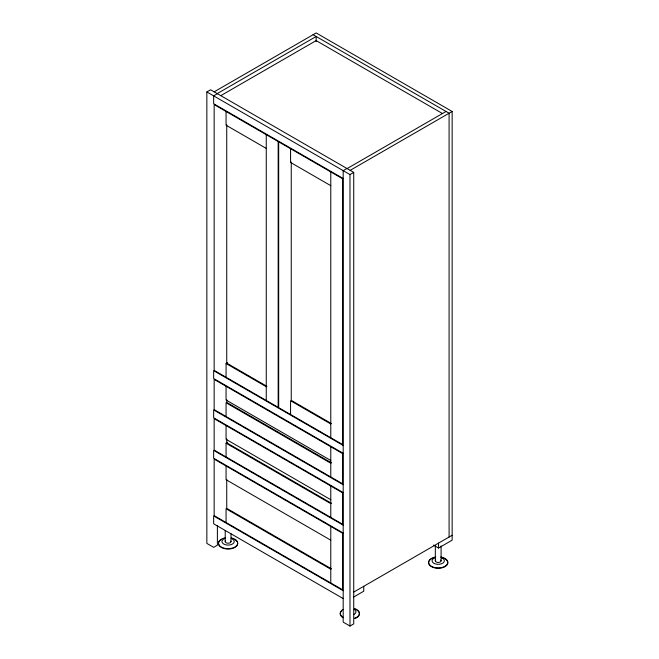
<?xml version="1.0" encoding="UTF-8"?>
<svg xmlns="http://www.w3.org/2000/svg" width="659" height="659" viewBox="0 0 659 659"><rect width="100%" height="100%" fill="white"/><g stroke="black" fill="none" stroke-linecap="round" stroke-linejoin="round"><path stroke-width="0.99" d="M353.891 614.534L354.163 614.328A6.153 3.55 0 0 0 354.163 609.303M217.388 525.635L217.388 545.174L213.648 547.341L206.852 543.411L206.852 91.939L210.592 89.772L353.726 172.411L353.726 623.892L349.987 626.05L343.182 622.121L343.182 170.648L346.922 168.49M214.159 91.84L316.155 32.95L452.148 111.47L452.148 540.174L438.548 548.024L433.449 545.084M217.215 93.603L316.155 36.484L316.155 41.624M217.388 93.702L213.648 95.86L213.648 103.71L343.182 178.498M220.781 95.67L316.155 40.603L442.469 113.537M347.095 168.589L446.028 111.47M350.151 170.352L452.148 111.47M206.852 91.939L349.987 174.577L353.726 172.411M226.062 377.245L226.062 363.504L227.553 362.648M226.062 456.942L226.062 443.202L227.553 442.337M353.553 592.186L452.148 535.265M353.553 597.095L363.752 591.205L363.752 586.304M313.099 34.713L449.092 113.233L449.092 537.036M266.261 148.415L226.062 125.21L226.062 111.47M330.777 185.665L290.57 162.452L290.57 148.712M266.944 386.331L226.737 363.117L226.737 124.815M331.452 423.572L291.253 400.359L291.253 162.065M226.062 363.504L266.261 386.718M330.777 423.968L290.57 400.754L290.57 414.495M343.182 445.459L213.648 370.671L213.648 378.521L343.182 453.31M330.777 460.476L226.062 400.021L226.062 386.281M331.452 462.832L226.737 402.377L226.737 399.626M330.777 463.228L226.062 402.764L226.062 416.504M343.182 484.719L213.648 409.931L213.648 417.781L343.182 492.57M330.777 499.736L226.062 439.281L226.062 425.533M331.452 503.27L226.737 442.807L226.737 438.886M226.062 443.202L330.777 503.657M343.182 525.157L213.648 450.369L213.648 458.219L343.182 533.007M330.777 540.174L226.062 479.711L226.062 465.971M331.452 568.832L226.737 508.369L226.737 479.324M330.777 569.219L226.062 508.764L226.062 522.505M343.182 590.719L213.648 515.931L213.648 523.781L343.182 598.57M441.093 545.965L441.093 560.825M438.548 543.115L438.548 548.024M435.327 545.883L435.327 560.743M349.987 174.577L349.987 626.05M330.777 171.925L330.777 437.708M330.777 446.736L330.777 476.968M330.777 485.996L330.777 517.397M330.777 526.434L330.777 582.96M266.261 134.675L266.261 400.458M230.979 533.658L230.979 541.583M225.213 530.61L225.213 541.509M440.747 559.985A2.883 1.664 0 0 1 440.204 561.987A2.883 1.664 0 0 1 436.711 562.201L436.126 561.929A2.883 1.664 0 0 1 435.747 559.919M440.698 557.003A9.613 5.552 0 0 1 446.085 565.554A9.613 5.552 0 0 1 430.335 565.554A9.613 5.552 0 0 1 435.723 557.003M443.021 557.934A9.613 5.552 0 0 1 445.575 566.312A9.613 5.552 0 0 1 430.846 566.312A9.613 5.552 0 0 1 433.4 557.934M441.291 557.703A6.153 3.55 0 0 1 442.922 563.066A6.153 3.55 0 0 1 433.498 563.066A6.153 3.55 0 0 1 435.138 557.703M354.624 608.595A9.613 5.552 0 0 1 354.624 618.208M343.018 617.326A9.613 5.552 0 0 1 343.018 609.476M354.624 608.974A9.613 5.552 0 0 1 354.624 618.587M343.018 617.705A9.613 5.552 0 0 1 341.486 611.008M230.905 541.154A2.883 1.664 0 0 1 229.802 542.892A2.883 1.664 0 0 1 226.597 542.967L226.012 542.695A2.883 1.664 0 0 1 225.633 540.677M231.383 537.917A9.613 5.552 0 0 1 235.642 546.575A9.613 5.552 0 0 1 220.065 546.179A9.613 5.552 0 0 1 225.609 537.769M234.901 539.581A9.613 5.552 0 0 1 234.901 547.44A9.613 5.552 0 0 1 221.3 547.44A9.613 5.552 0 0 1 221.3 539.581M231.383 538.296A9.613 5.552 0 0 1 232.907 538.7M231.177 538.469A6.153 3.55 0 0 1 232.808 543.832A6.153 3.55 0 0 1 223.385 543.832A6.153 3.55 0 0 1 225.024 538.469M278.164 141.545L214.159 104.6L214.159 370.374L278.164 407.328L278.164 141.545M342.672 178.795L278.675 141.842L278.675 407.624L342.672 444.578L342.672 178.795M342.672 453.606L214.159 379.411L214.159 409.634L342.672 483.838L342.672 453.606M342.672 492.866L214.159 418.663L214.159 450.072L342.672 524.276L342.672 492.866M342.672 533.304L214.159 459.101L214.159 515.635L342.672 589.838L342.672 533.304"/></g></svg>
